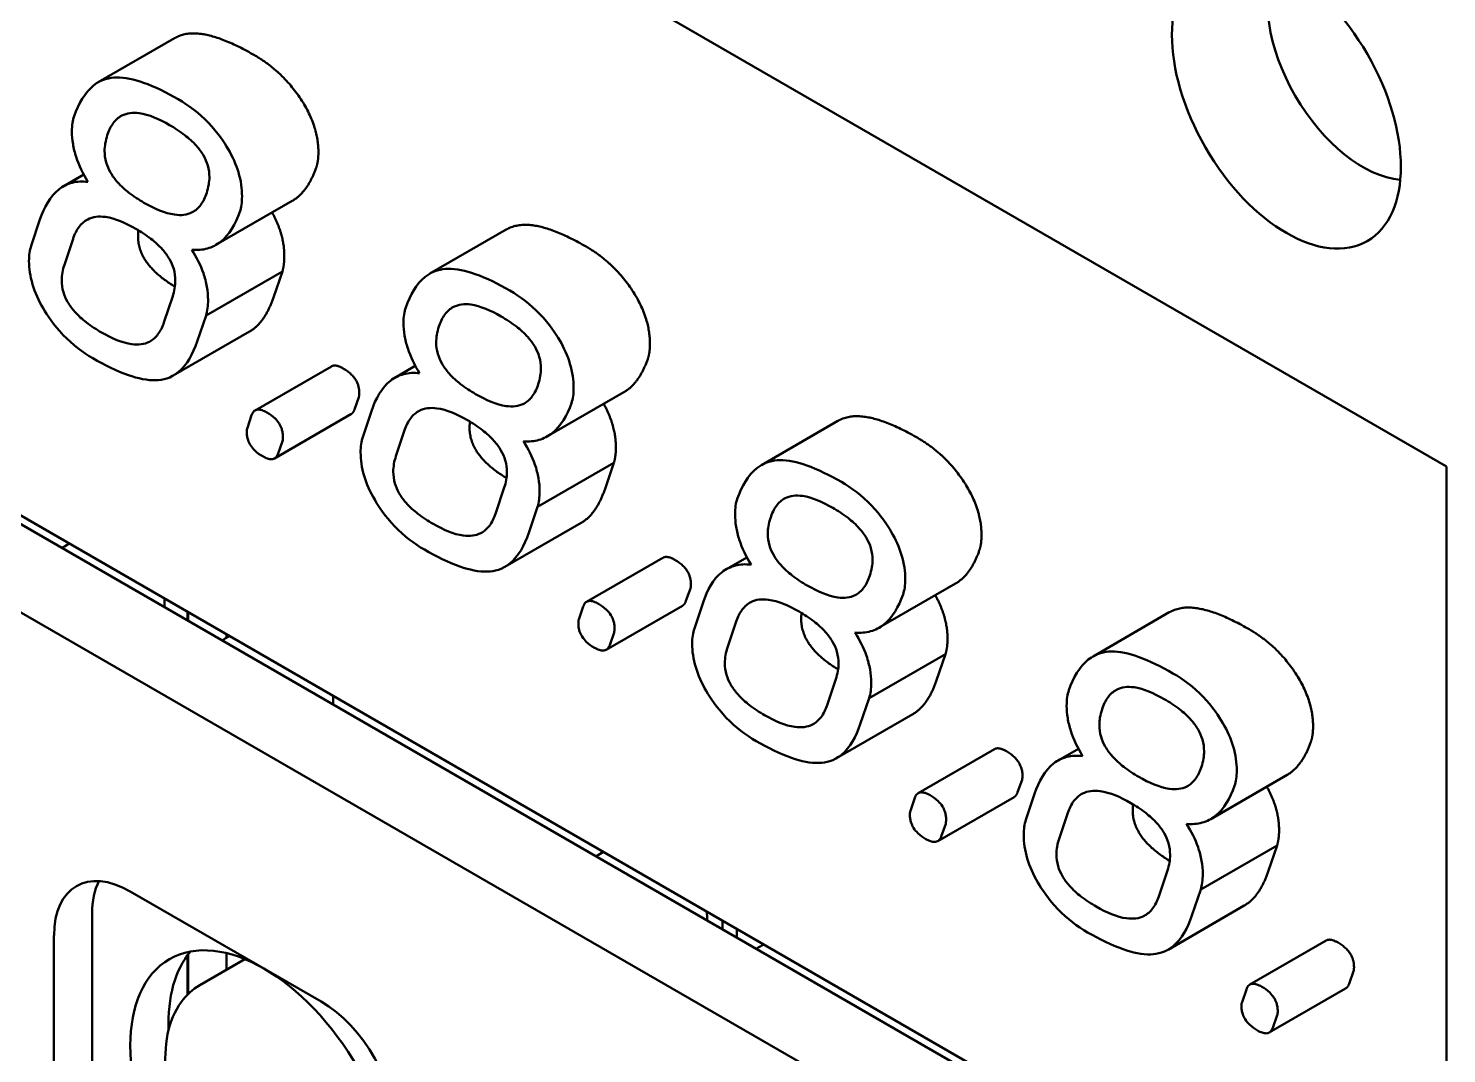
# Model space of a CAD drawing. Header units: millimetres. Extents: x 2121 to 4904, y 892 to 1933.
# Drawn here: x 3028.86 to 3047.63, y 1676.5 to 1690.07 of the extents above; entities that cross this region are included whole.
import ezdxf

# ---------------------------------------------------------------- set-up
doc = ezdxf.new("R2010")
doc.units = ezdxf.units.MM
doc.header["$LTSCALE"] = 1.8
doc.layers.add('외형선(ISO)', color=7, linetype='Continuous', lineweight=50)

msp = doc.modelspace()

# ---------------------------------------------------------------- linework, layer by layer
at = {"layer": '외형선(ISO)'}
for p, q in [((3022.377, 1698.854), (3047.631, 1684.274)), ((3030.793, 1689.944), (3029.782, 1689.361)), ((3029.59, 1688.139), (3029.319, 1687.982)), ((3032.35, 1687.79), (3031.34, 1687.207)), ((3029.01, 1687.542), (3028.895, 1687.197)), ((3029.333, 1686.944), (3029.448, 1687.289)), ((3035.182, 1687.41), (3034.172, 1686.827)), ((3047.631, 1672.726), (3023.438, 1686.694)), ((3032.219, 1686.856), (3031.209, 1686.272)), ((3032.219, 1686.856), (3032.101, 1686.512)), ((3047.631, 1672.61), (3023.387, 1686.607)), ((3030.767, 1686.527), (3030.652, 1686.182)), ((3031.091, 1685.929), (3031.209, 1686.272)), ((3047.631, 1671.443), (3022.377, 1686.024)), ((3031.786, 1686.061), (3030.775, 1685.478)), ((3032.868, 1685.599), (3031.857, 1685.016)), ((3033.979, 1685.605), (3033.708, 1685.448)), ((3033.231, 1685.193), (3033.173, 1685.027)), ((3036.739, 1685.256), (3035.729, 1684.673)), ((3033.399, 1685.008), (3033.284, 1684.663)), ((3031.812, 1684.952), (3031.756, 1684.784)), ((3033.126, 1684.964), (3032.116, 1684.381)), ((3039.571, 1684.876), (3038.561, 1684.292)), ((3033.723, 1684.41), (3033.837, 1684.755)), ((3032.162, 1684.444), (3032.221, 1684.61)), ((3036.608, 1684.321), (3035.598, 1683.738)), ((3036.608, 1684.321), (3036.49, 1683.978)), ((3047.631, 1684.274), (3047.631, 1671.443)), ((3035.156, 1683.993), (3035.041, 1683.648)), ((3035.48, 1683.395), (3035.598, 1683.738)), ((3036.175, 1683.527), (3035.165, 1682.944)), ((3029.399, 1683.252), (3029.333, 1683.214)), ((3037.257, 1683.065), (3036.247, 1682.482)), ((3038.368, 1683.07), (3038.097, 1682.914)), ((3037.621, 1682.659), (3037.562, 1682.493)), ((3041.128, 1682.722), (3040.118, 1682.139)), ((3030.66, 1682.524), (3030.66, 1682.408)), ((3036.201, 1682.418), (3036.145, 1682.249)), ((3037.516, 1682.43), (3036.505, 1681.846)), ((3037.788, 1682.474), (3037.673, 1682.129)), ((3030.964, 1682.233), (3030.964, 1682.349)), ((3030.974, 1682.344), (3030.974, 1682.227)), ((3038.112, 1681.876), (3038.227, 1682.221)), ((3043.96, 1682.342), (3042.95, 1681.758)), ((3031.521, 1682.028), (3031.454, 1681.989)), ((3031.479, 1682.004), (3031.479, 1682.052)), ((3036.552, 1681.909), (3036.611, 1682.076)), ((3040.997, 1681.787), (3039.987, 1681.204)), ((3040.997, 1681.787), (3040.879, 1681.444)), ((3039.546, 1681.459), (3039.431, 1681.114)), ((3039.869, 1680.861), (3039.987, 1681.204)), ((3040.564, 1680.993), (3039.554, 1680.41)), ((3041.646, 1680.531), (3040.636, 1679.948)), ((3042.758, 1680.536), (3042.487, 1680.38)), ((3042.01, 1680.125), (3041.951, 1679.959)), ((3045.518, 1680.188), (3044.508, 1679.605)), ((3042.177, 1679.94), (3042.062, 1679.595)), ((3040.591, 1679.884), (3040.535, 1679.715)), ((3041.905, 1679.895), (3040.895, 1679.312)), ((3042.501, 1679.341), (3042.616, 1679.686)), ((3040.941, 1679.375), (3041, 1679.542)), ((3045.386, 1679.253), (3044.376, 1678.67)), ((3045.386, 1679.253), (3045.269, 1678.91)), ((3036.47, 1679.17), (3036.404, 1679.132)), ((3043.935, 1678.925), (3043.82, 1678.58)), ((3030.206, 1678.646), (3032.731, 1677.188)), ((3044.259, 1678.327), (3044.376, 1678.67)), ((3044.953, 1678.459), (3043.943, 1677.875)), ((3029.701, 1678.354), (3029.701, 1675.438)), ((3038.045, 1678.261), (3038.045, 1678.144)), ((3029.196, 1675.147), (3029.196, 1678.063)), ((3038.237, 1678.034), (3038.237, 1678.15)), ((3038.592, 1677.945), (3038.525, 1677.907)), ((3046.035, 1677.997), (3045.025, 1677.414)), ((3030.964, 1677.279), (3030.964, 1677.802)), ((3030.974, 1677.815), (3030.974, 1677.289)), ((3031.724, 1677.749), (3031.125, 1677.404)), ((3031.479, 1677.608), (3031.479, 1677.829)), ((3046.399, 1677.591), (3046.34, 1677.424)), ((3044.98, 1677.349), (3044.924, 1677.181)), ((3046.294, 1677.361), (3045.284, 1676.778)), ((3045.33, 1676.841), (3045.389, 1677.008))]:
    msp.add_line(p, q, dxfattribs=at)
for centre, major_axis in [((3045.51, 1689.115), (-1.071, 1.856)), ((3031.974, 1675.584), (-1.25, 2.165))]:
    msp.add_ellipse(centre, major_axis=major_axis, ratio=0.57735, dxfattribs=at)
for centre, major_axis, start_param, end_param in [((3046.52, 1689.698), (0.893, -1.547), 3.522224, 5.902554), ((3032.287, 1681.48), (0.429, -0.742), 0.768731, 0.935966), ((3030.206, 1677.48), (-0.714, 1.237), 5.497787, 7.068583), ((3030.711, 1677.771), (-0.714, 1.237), 0.361367, 0.785398), ((3037.237, 1678.623), (0.429, -0.742), 0.768731, 0.935966), ((3032.479, 1675.876), (-1.25, 2.165), 0.203431, 0.827598), ((3032.731, 1676.022), (-0.714, 1.237), 3.926991, 5.497787)]:
    msp.add_ellipse(centre, major_axis=major_axis, ratio=0.57735, start_param=start_param, end_param=end_param, dxfattribs=at)
for points, degree, knots in [([(3030.793, 1689.944), (3030.866, 1689.987), (3031.271, 1690.054), (3031.851, 1689.719)], 2, [0.733564, 0.733564, 0.733564, 1, 2, 2, 2]), ([(3030.841, 1689.136), (3030.688, 1689.224), (3030.531, 1689.303), (3030.257, 1689.399), (3030.134, 1689.427), (3029.937, 1689.423), (3029.827, 1689.404), (3029.603, 1689.224), (3029.521, 1689.077), (3029.463, 1688.912)], 3, [-0.2492526, -0.2492526, -0.2492526, -0.2492526, -0.1695753, -0.1695753, -0.1037794, -0.1037794, -0.0540017, -0.0540017, 0, 0, 0, 0]), ([(3031.685, 1687.85), (3031.685, 1687.95), (3031.671, 1688.057), (3031.606, 1688.274), (3031.56, 1688.376), (3031.45, 1688.564), (3031.366, 1688.692), (3031.113, 1688.956), (3030.977, 1689.058), (3030.841, 1689.136)], 3, [-0.1759804, -0.1759804, -0.1759804, -0.1759804, -0.1269658, -0.1269658, -0.0809876, -0.0809876, -0.0404742, -0.0404742, 0, 0, 0, 0]), ([(3029.902, 1688.659), (3029.921, 1688.72), (3029.947, 1688.775), (3030.012, 1688.863), (3030.05, 1688.897), (3030.161, 1688.954), (3030.239, 1688.963), (3030.452, 1688.934), (3030.591, 1688.873), (3030.726, 1688.795)], 3, [-0.1051104, -0.1051104, -0.1051104, -0.1051104, -0.0856042, -0.0856042, -0.0673949, -0.0673949, -0.040092, -0.040092, 0, 0, 0, 0]), ([(3029.463, 1688.912), (3029.453, 1688.885), (3029.445, 1688.854), (3029.436, 1688.786), (3029.433, 1688.747), (3029.433, 1688.708)], 3, [-0.01923036, -0.01923036, -0.01923036, -0.01923036, -0.01013747, -0.01013747, 0, 0, 0, 0]), ([(3030.726, 1688.795), (3030.792, 1688.756), (3030.862, 1688.711), (3030.98, 1688.62), (3031.034, 1688.572), (3031.116, 1688.48), (3031.148, 1688.437), (3031.199, 1688.348), (3031.218, 1688.305), (3031.247, 1688.206), (3031.253, 1688.155), (3031.253, 1688.106)], 3, [-0.06957685, -0.06957685, -0.06957685, -0.06957685, -0.04972908, -0.04972908, -0.03398166, -0.03398166, -0.02271437, -0.02271437, -0.01241075, -0.01241075, 0, 0, 0, 0]), ([(3029.433, 1688.708), (3029.433, 1688.655), (3029.438, 1688.6), (3029.457, 1688.487), (3029.47, 1688.431), (3029.526, 1688.259), (3029.58, 1688.148), (3029.645, 1688.042)], 3, [-0.05306697, -0.05306697, -0.05306697, -0.05306697, -0.03943906, -0.03943906, -0.02626191, -0.02626191, 0, 0, 0, 0]), ([(3029.866, 1688.451), (3029.866, 1688.486), (3029.87, 1688.52), (3029.881, 1688.588), (3029.891, 1688.625), (3029.902, 1688.659)], 3, [-0.01971232, -0.01971232, -0.01971232, -0.01971232, -0.0107891, -0.0107891, 0, 0, 0, 0]), ([(3030.387, 1687.766), (3030.322, 1687.804), (3030.253, 1687.848), (3030.137, 1687.938), (3030.085, 1687.985), (3030.003, 1688.077), (3029.972, 1688.119), (3029.92, 1688.208), (3029.901, 1688.252), (3029.872, 1688.351), (3029.866, 1688.403), (3029.866, 1688.451)], 3, [-0.06908407, -0.06908407, -0.06908407, -0.06908407, -0.0495896, -0.0495896, -0.03407812, -0.03407812, -0.02283564, -0.02283564, -0.01249575, -0.01249575, 0, 0, 0, 0]), ([(3029.645, 1688.042), (3029.571, 1688.05), (3029.502, 1688.047), (3029.372, 1688.014), (3029.313, 1687.984), (3029.145, 1687.852), (3029.065, 1687.707), (3029.01, 1687.542)], 3, [-0.100957, -0.100957, -0.100957, -0.100957, -0.0772493, -0.0772493, -0.0533747, -0.0533747, 0, 0, 0, 0]), ([(3031.253, 1688.106), (3031.253, 1688.072), (3031.249, 1688.038), (3031.238, 1687.969), (3031.228, 1687.933), (3031.217, 1687.899)], 3, [-0.01971232, -0.01971232, -0.01971232, -0.01971232, -0.0107891, -0.0107891, 0, 0, 0, 0]), ([(3031.217, 1687.899), (3031.198, 1687.838), (3031.172, 1687.783), (3031.107, 1687.695), (3031.069, 1687.662), (3030.957, 1687.604), (3030.879, 1687.596), (3030.665, 1687.626), (3030.524, 1687.688), (3030.387, 1687.766)], 3, [-0.105604, -0.105604, -0.105604, -0.105604, -0.0861489, -0.0861489, -0.0679576, -0.0679576, -0.0405215, -0.0405215, 0, 0, 0, 0]), ([(3031.656, 1687.646), (3031.666, 1687.674), (3031.673, 1687.705), (3031.683, 1687.773), (3031.685, 1687.811), (3031.685, 1687.85)], 3, [-0.01925722, -0.01925722, -0.01925722, -0.01925722, -0.01001082, -0.01001082, 0, 0, 0, 0]), ([(3031.02, 1687.143), (3031.094, 1687.136), (3031.163, 1687.142), (3031.291, 1687.177), (3031.349, 1687.208), (3031.517, 1687.34), (3031.598, 1687.483), (3031.656, 1687.646)], 3, [-0.1009025, -0.1009025, -0.1009025, -0.1009025, -0.0772262, -0.0772262, -0.0533057, -0.0533057, 0, 0, 0, 0]), ([(3029.448, 1687.289), (3029.468, 1687.348), (3029.495, 1687.402), (3029.56, 1687.489), (3029.598, 1687.522), (3029.71, 1687.58), (3029.789, 1687.589), (3030.004, 1687.56), (3030.145, 1687.498), (3030.281, 1687.42)], 3, [-0.1057103, -0.1057103, -0.1057103, -0.1057103, -0.0864105, -0.0864105, -0.0683639, -0.0683639, -0.0405221, -0.0405221, 0, 0, 0, 0]), ([(3035.182, 1687.41), (3035.256, 1687.452), (3035.66, 1687.52), (3036.24, 1687.185)], 2, [0.733564, 0.733564, 0.733564, 1, 2, 2, 2]), ([(3030.281, 1687.42), (3030.347, 1687.382), (3030.415, 1687.338), (3030.531, 1687.248), (3030.584, 1687.201), (3030.665, 1687.109), (3030.697, 1687.067), (3030.748, 1686.978), (3030.767, 1686.934), (3030.796, 1686.835), (3030.802, 1686.783), (3030.802, 1686.735)], 3, [-0.06908407, -0.06908407, -0.06908407, -0.06908407, -0.0495896, -0.0495896, -0.03407812, -0.03407812, -0.02283564, -0.02283564, -0.01249575, -0.01249575, 0, 0, 0, 0]), ([(3028.895, 1687.197), (3028.885, 1687.168), (3028.877, 1687.137), (3028.868, 1687.068), (3028.865, 1687.031), (3028.865, 1686.993)], 3, [-0.01927353, -0.01927353, -0.01927353, -0.01927353, -0.00987909, -0.00987909, 0, 0, 0, 0]), ([(3031.235, 1686.478), (3031.235, 1686.534), (3031.23, 1686.593), (3031.209, 1686.713), (3031.194, 1686.772), (3031.136, 1686.94), (3031.083, 1687.043), (3031.02, 1687.143)], 3, [-0.05306065, -0.05306065, -0.05306065, -0.05306065, -0.03856375, -0.03856375, -0.02470731, -0.02470731, 0, 0, 0, 0]), ([(3028.865, 1686.993), (3028.865, 1686.896), (3028.88, 1686.793), (3028.944, 1686.577), (3028.992, 1686.471), (3029.106, 1686.276), (3029.19, 1686.147), (3029.442, 1685.884), (3029.576, 1685.784), (3029.71, 1685.706)], 3, [-0.1709096, -0.1709096, -0.1709096, -0.1709096, -0.125717, -0.125717, -0.0805637, -0.0805637, -0.0399393, -0.0399393, 0, 0, 0, 0]), ([(3029.298, 1686.736), (3029.298, 1686.773), (3029.301, 1686.808), (3029.313, 1686.877), (3029.322, 1686.912), (3029.333, 1686.944)], 3, [-0.01989755, -0.01989755, -0.01989755, -0.01989755, -0.01044879, -0.01044879, 0, 0, 0, 0]), ([(3035.23, 1686.602), (3035.077, 1686.69), (3034.92, 1686.769), (3034.647, 1686.865), (3034.523, 1686.893), (3034.327, 1686.889), (3034.217, 1686.87), (3033.992, 1686.69), (3033.91, 1686.543), (3033.852, 1686.378)], 3, [-0.2492526, -0.2492526, -0.2492526, -0.2492526, -0.1695753, -0.1695753, -0.1037794, -0.1037794, -0.0540017, -0.0540017, 0, 0, 0, 0]), ([(3029.825, 1686.048), (3029.758, 1686.087), (3029.689, 1686.131), (3029.571, 1686.223), (3029.517, 1686.27), (3029.435, 1686.363), (3029.403, 1686.406), (3029.352, 1686.495), (3029.333, 1686.538), (3029.304, 1686.637), (3029.298, 1686.688), (3029.298, 1686.736)], 3, [-0.06957685, -0.06957685, -0.06957685, -0.06957685, -0.04972908, -0.04972908, -0.03398166, -0.03398166, -0.02271437, -0.02271437, -0.01241075, -0.01241075, 0, 0, 0, 0]), ([(3030.802, 1686.735), (3030.802, 1686.698), (3030.799, 1686.663), (3030.787, 1686.594), (3030.778, 1686.559), (3030.767, 1686.527)], 3, [-0.01989755, -0.01989755, -0.01989755, -0.01989755, -0.01044879, -0.01044879, 0, 0, 0, 0]), ([(3036.075, 1685.316), (3036.075, 1685.416), (3036.06, 1685.522), (3035.995, 1685.74), (3035.949, 1685.842), (3035.839, 1686.03), (3035.755, 1686.158), (3035.502, 1686.422), (3035.366, 1686.523), (3035.23, 1686.602)], 3, [-0.1759804, -0.1759804, -0.1759804, -0.1759804, -0.1269658, -0.1269658, -0.0809876, -0.0809876, -0.0404742, -0.0404742, 0, 0, 0, 0]), ([(3031.209, 1686.272), (3031.218, 1686.302), (3031.224, 1686.334), (3031.233, 1686.403), (3031.235, 1686.44), (3031.235, 1686.478)], 3, [-0.01920575, -0.01920575, -0.01920575, -0.01920575, -0.00986769, -0.00986769, 0, 0, 0, 0]), ([(3033.852, 1686.378), (3033.842, 1686.35), (3033.835, 1686.32), (3033.825, 1686.252), (3033.823, 1686.213), (3033.823, 1686.174)], 3, [-0.01923036, -0.01923036, -0.01923036, -0.01923036, -0.01013747, -0.01013747, 0, 0, 0, 0]), ([(3034.291, 1686.125), (3034.31, 1686.186), (3034.336, 1686.241), (3034.401, 1686.329), (3034.439, 1686.363), (3034.551, 1686.42), (3034.628, 1686.429), (3034.841, 1686.4), (3034.98, 1686.338), (3035.115, 1686.261)], 3, [-0.1051104, -0.1051104, -0.1051104, -0.1051104, -0.0856042, -0.0856042, -0.0673949, -0.0673949, -0.040092, -0.040092, 0, 0, 0, 0]), ([(3030.652, 1686.182), (3030.632, 1686.122), (3030.606, 1686.069), (3030.54, 1685.982), (3030.503, 1685.949), (3030.391, 1685.89), (3030.312, 1685.881), (3030.099, 1685.91), (3029.96, 1685.97), (3029.825, 1686.048)], 3, [-0.1052151, -0.1052151, -0.1052151, -0.1052151, -0.0858617, -0.0858617, -0.0677944, -0.0677944, -0.0400855, -0.0400855, 0, 0, 0, 0]), ([(3033.823, 1686.174), (3033.823, 1686.121), (3033.827, 1686.066), (3033.846, 1685.953), (3033.86, 1685.897), (3033.916, 1685.725), (3033.969, 1685.614), (3034.035, 1685.508)], 3, [-0.05306697, -0.05306697, -0.05306697, -0.05306697, -0.03943906, -0.03943906, -0.02626191, -0.02626191, 0, 0, 0, 0]), ([(3035.115, 1686.261), (3035.182, 1686.222), (3035.251, 1686.177), (3035.369, 1686.086), (3035.423, 1686.038), (3035.505, 1685.946), (3035.537, 1685.903), (3035.588, 1685.814), (3035.607, 1685.77), (3035.636, 1685.672), (3035.642, 1685.62), (3035.642, 1685.572)], 3, [-0.06957685, -0.06957685, -0.06957685, -0.06957685, -0.04972908, -0.04972908, -0.03398166, -0.03398166, -0.02271437, -0.02271437, -0.01241075, -0.01241075, 0, 0, 0, 0]), ([(3034.255, 1685.917), (3034.255, 1685.952), (3034.259, 1685.986), (3034.271, 1686.054), (3034.28, 1686.091), (3034.291, 1686.125)], 3, [-0.01971232, -0.01971232, -0.01971232, -0.01971232, -0.0107891, -0.0107891, 0, 0, 0, 0]), ([(3029.71, 1685.706), (3029.866, 1685.616), (3030.027, 1685.536), (3030.307, 1685.439), (3030.433, 1685.412), (3030.635, 1685.418), (3030.741, 1685.44), (3030.957, 1685.619), (3031.035, 1685.765), (3031.091, 1685.929)], 3, [-0.2396282, -0.2396282, -0.2396282, -0.2396282, -0.1637242, -0.1637242, -0.1009864, -0.1009864, -0.0530192, -0.0530192, 0, 0, 0, 0]), ([(3034.777, 1685.232), (3034.711, 1685.27), (3034.643, 1685.314), (3034.527, 1685.404), (3034.474, 1685.451), (3034.393, 1685.542), (3034.361, 1685.585), (3034.31, 1685.674), (3034.291, 1685.718), (3034.262, 1685.817), (3034.255, 1685.869), (3034.255, 1685.917)], 3, [-0.06908407, -0.06908407, -0.06908407, -0.06908407, -0.0495896, -0.0495896, -0.03407812, -0.03407812, -0.02283564, -0.02283564, -0.01249575, -0.01249575, 0, 0, 0, 0]), ([(3035.642, 1685.572), (3035.642, 1685.537), (3035.638, 1685.504), (3035.627, 1685.435), (3035.617, 1685.399), (3035.607, 1685.365)], 3, [-0.01971232, -0.01971232, -0.01971232, -0.01971232, -0.0107891, -0.0107891, 0, 0, 0, 0]), ([(3034.035, 1685.508), (3033.96, 1685.516), (3033.891, 1685.513), (3033.761, 1685.479), (3033.702, 1685.45), (3033.534, 1685.318), (3033.454, 1685.173), (3033.399, 1685.008)], 3, [-0.100957, -0.100957, -0.100957, -0.100957, -0.0772493, -0.0772493, -0.0533747, -0.0533747, 0, 0, 0, 0]), ([(3035.607, 1685.365), (3035.587, 1685.304), (3035.561, 1685.249), (3035.496, 1685.161), (3035.458, 1685.127), (3035.347, 1685.07), (3035.268, 1685.062), (3035.054, 1685.091), (3034.913, 1685.153), (3034.777, 1685.232)], 3, [-0.105604, -0.105604, -0.105604, -0.105604, -0.0861489, -0.0861489, -0.0679576, -0.0679576, -0.0405215, -0.0405215, 0, 0, 0, 0]), ([(3036.045, 1685.112), (3036.055, 1685.14), (3036.063, 1685.171), (3036.073, 1685.239), (3036.075, 1685.277), (3036.075, 1685.316)], 3, [-0.01925722, -0.01925722, -0.01925722, -0.01925722, -0.01001082, -0.01001082, 0, 0, 0, 0]), ([(3032.015, 1684.988), (3031.993, 1685), (3031.971, 1685.011), (3031.931, 1685.024), (3031.913, 1685.027), (3031.877, 1685.026), (3031.861, 1685.02), (3031.831, 1684.995), (3031.82, 1684.976), (3031.812, 1684.952)], 3, [-0.02611737, -0.02611737, -0.02611737, -0.02611737, -0.01964564, -0.01964564, -0.01398276, -0.01398276, -0.0075646, -0.0075646, 0, 0, 0, 0]), ([(3033.837, 1684.755), (3033.858, 1684.814), (3033.884, 1684.868), (3033.949, 1684.954), (3033.987, 1684.987), (3034.099, 1685.046), (3034.178, 1685.055), (3034.394, 1685.026), (3034.534, 1684.964), (3034.671, 1684.886)], 3, [-0.1057103, -0.1057103, -0.1057103, -0.1057103, -0.0864105, -0.0864105, -0.0683639, -0.0683639, -0.0405221, -0.0405221, 0, 0, 0, 0]), ([(3035.409, 1684.608), (3035.483, 1684.602), (3035.552, 1684.607), (3035.681, 1684.643), (3035.739, 1684.674), (3035.906, 1684.806), (3035.988, 1684.948), (3036.045, 1685.112)], 3, [-0.1009025, -0.1009025, -0.1009025, -0.1009025, -0.0772262, -0.0772262, -0.0533057, -0.0533057, 0, 0, 0, 0]), ([(3032.227, 1684.665), (3032.227, 1684.683), (3032.226, 1684.701), (3032.22, 1684.738), (3032.216, 1684.756), (3032.202, 1684.797), (3032.191, 1684.819), (3032.161, 1684.866), (3032.142, 1684.889), (3032.088, 1684.941), (3032.051, 1684.967), (3032.015, 1684.988)], 3, [-0.03089014, -0.03089014, -0.03089014, -0.03089014, -0.0262839, -0.0262839, -0.02217317, -0.02217317, -0.01685765, -0.01685765, -0.01049185, -0.01049185, 0, 0, 0, 0]), ([(3034.671, 1684.886), (3034.736, 1684.848), (3034.804, 1684.804), (3034.92, 1684.713), (3034.973, 1684.667), (3035.054, 1684.575), (3035.086, 1684.533), (3035.138, 1684.444), (3035.156, 1684.4), (3035.185, 1684.301), (3035.192, 1684.249), (3035.192, 1684.201)], 3, [-0.06908407, -0.06908407, -0.06908407, -0.06908407, -0.0495896, -0.0495896, -0.03407812, -0.03407812, -0.02283564, -0.02283564, -0.01249575, -0.01249575, 0, 0, 0, 0]), ([(3039.571, 1684.876), (3039.645, 1684.918), (3040.049, 1684.986), (3040.629, 1684.651)], 2, [0.733564, 0.733564, 0.733564, 1, 2, 2, 2]), ([(3031.756, 1684.784), (3031.753, 1684.778), (3031.751, 1684.77), (3031.748, 1684.753), (3031.747, 1684.742), (3031.747, 1684.731)], 3, [-0.004992203, -0.004992203, -0.004992203, -0.004992203, -0.002805938, -0.002805938, 0, 0, 0, 0]), ([(3031.747, 1684.731), (3031.747, 1684.713), (3031.749, 1684.694), (3031.755, 1684.657), (3031.759, 1684.64), (3031.773, 1684.599), (3031.784, 1684.576), (3031.813, 1684.529), (3031.832, 1684.507), (3031.886, 1684.454), (3031.924, 1684.428), (3031.959, 1684.408)], 3, [-0.03089014, -0.03089014, -0.03089014, -0.03089014, -0.0262839, -0.0262839, -0.02217317, -0.02217317, -0.01685765, -0.01685765, -0.01049185, -0.01049185, 0, 0, 0, 0]), ([(3032.221, 1684.61), (3032.224, 1684.617), (3032.225, 1684.625), (3032.227, 1684.642), (3032.227, 1684.654), (3032.227, 1684.665)], 3, [-0.004892519, -0.004892519, -0.004892519, -0.004892519, -0.002791626, -0.002791626, 0, 0, 0, 0]), ([(3033.284, 1684.663), (3033.274, 1684.634), (3033.267, 1684.603), (3033.257, 1684.534), (3033.255, 1684.497), (3033.255, 1684.459)], 3, [-0.01927353, -0.01927353, -0.01927353, -0.01927353, -0.00987909, -0.00987909, 0, 0, 0, 0]), ([(3031.959, 1684.408), (3031.98, 1684.396), (3032.001, 1684.386), (3032.039, 1684.373), (3032.057, 1684.369), (3032.093, 1684.37), (3032.11, 1684.375), (3032.142, 1684.399), (3032.154, 1684.42), (3032.162, 1684.444)], 3, [-0.02605506, -0.02605506, -0.02605506, -0.02605506, -0.01989248, -0.01989248, -0.01444439, -0.01444439, -0.0078256, -0.0078256, 0, 0, 0, 0]), ([(3033.255, 1684.459), (3033.255, 1684.362), (3033.269, 1684.259), (3033.333, 1684.043), (3033.381, 1683.937), (3033.495, 1683.742), (3033.579, 1683.613), (3033.831, 1683.35), (3033.965, 1683.25), (3034.099, 1683.172)], 3, [-0.1709096, -0.1709096, -0.1709096, -0.1709096, -0.125717, -0.125717, -0.0805637, -0.0805637, -0.0399393, -0.0399393, 0, 0, 0, 0]), ([(3035.624, 1683.944), (3035.624, 1684), (3035.62, 1684.059), (3035.599, 1684.179), (3035.583, 1684.238), (3035.525, 1684.406), (3035.472, 1684.509), (3035.409, 1684.608)], 3, [-0.05306065, -0.05306065, -0.05306065, -0.05306065, -0.03856375, -0.03856375, -0.02470731, -0.02470731, 0, 0, 0, 0]), ([(3033.687, 1684.202), (3033.687, 1684.239), (3033.691, 1684.274), (3033.702, 1684.343), (3033.711, 1684.378), (3033.723, 1684.41)], 3, [-0.01989755, -0.01989755, -0.01989755, -0.01989755, -0.01044879, -0.01044879, 0, 0, 0, 0]), ([(3039.619, 1684.068), (3039.467, 1684.156), (3039.309, 1684.235), (3039.036, 1684.331), (3038.913, 1684.359), (3038.716, 1684.355), (3038.606, 1684.336), (3038.381, 1684.156), (3038.3, 1684.009), (3038.241, 1683.844)], 3, [-0.2492526, -0.2492526, -0.2492526, -0.2492526, -0.1695753, -0.1695753, -0.1037794, -0.1037794, -0.0540017, -0.0540017, 0, 0, 0, 0]), ([(3034.214, 1683.514), (3034.148, 1683.552), (3034.078, 1683.597), (3033.96, 1683.689), (3033.906, 1683.736), (3033.824, 1683.829), (3033.792, 1683.871), (3033.741, 1683.96), (3033.722, 1684.004), (3033.694, 1684.103), (3033.687, 1684.154), (3033.687, 1684.202)], 3, [-0.06957685, -0.06957685, -0.06957685, -0.06957685, -0.04972908, -0.04972908, -0.03398166, -0.03398166, -0.02271437, -0.02271437, -0.01241075, -0.01241075, 0, 0, 0, 0]), ([(3035.192, 1684.201), (3035.192, 1684.164), (3035.188, 1684.129), (3035.177, 1684.06), (3035.167, 1684.025), (3035.156, 1683.993)], 3, [-0.01989755, -0.01989755, -0.01989755, -0.01989755, -0.01044879, -0.01044879, 0, 0, 0, 0]), ([(3040.464, 1682.781), (3040.464, 1682.882), (3040.45, 1682.988), (3040.384, 1683.206), (3040.338, 1683.308), (3040.229, 1683.496), (3040.144, 1683.624), (3039.891, 1683.888), (3039.755, 1683.989), (3039.619, 1684.068)], 3, [-0.1759804, -0.1759804, -0.1759804, -0.1759804, -0.1269658, -0.1269658, -0.0809876, -0.0809876, -0.0404742, -0.0404742, 0, 0, 0, 0]), ([(3035.598, 1683.738), (3035.607, 1683.768), (3035.613, 1683.8), (3035.622, 1683.868), (3035.624, 1683.906), (3035.624, 1683.944)], 3, [-0.01920575, -0.01920575, -0.01920575, -0.01920575, -0.00986769, -0.00986769, 0, 0, 0, 0]), ([(3038.68, 1683.59), (3038.7, 1683.652), (3038.725, 1683.707), (3038.791, 1683.795), (3038.828, 1683.829), (3038.94, 1683.886), (3039.018, 1683.895), (3039.23, 1683.865), (3039.369, 1683.804), (3039.504, 1683.726)], 3, [-0.1051104, -0.1051104, -0.1051104, -0.1051104, -0.0856042, -0.0856042, -0.0673949, -0.0673949, -0.040092, -0.040092, 0, 0, 0, 0]), ([(3038.241, 1683.844), (3038.231, 1683.816), (3038.224, 1683.786), (3038.214, 1683.718), (3038.212, 1683.679), (3038.212, 1683.64)], 3, [-0.01923036, -0.01923036, -0.01923036, -0.01923036, -0.01013747, -0.01013747, 0, 0, 0, 0]), ([(3039.504, 1683.726), (3039.571, 1683.688), (3039.641, 1683.643), (3039.759, 1683.551), (3039.812, 1683.504), (3039.894, 1683.411), (3039.926, 1683.369), (3039.977, 1683.28), (3039.996, 1683.236), (3040.025, 1683.138), (3040.031, 1683.086), (3040.031, 1683.038)], 3, [-0.06957685, -0.06957685, -0.06957685, -0.06957685, -0.04972908, -0.04972908, -0.03398166, -0.03398166, -0.02271437, -0.02271437, -0.01241075, -0.01241075, 0, 0, 0, 0]), ([(3035.041, 1683.648), (3035.021, 1683.588), (3034.995, 1683.534), (3034.929, 1683.448), (3034.892, 1683.415), (3034.78, 1683.356), (3034.701, 1683.347), (3034.488, 1683.375), (3034.349, 1683.436), (3034.214, 1683.514)], 3, [-0.1052151, -0.1052151, -0.1052151, -0.1052151, -0.0858617, -0.0858617, -0.0677944, -0.0677944, -0.0400855, -0.0400855, 0, 0, 0, 0]), ([(3038.212, 1683.64), (3038.212, 1683.587), (3038.216, 1683.532), (3038.235, 1683.419), (3038.249, 1683.362), (3038.305, 1683.191), (3038.359, 1683.08), (3038.424, 1682.973)], 3, [-0.05306697, -0.05306697, -0.05306697, -0.05306697, -0.03943906, -0.03943906, -0.02626191, -0.02626191, 0, 0, 0, 0]), ([(3038.645, 1683.383), (3038.645, 1683.418), (3038.648, 1683.451), (3038.66, 1683.52), (3038.669, 1683.556), (3038.68, 1683.59)], 3, [-0.01971232, -0.01971232, -0.01971232, -0.01971232, -0.0107891, -0.0107891, 0, 0, 0, 0]), ([(3034.099, 1683.172), (3034.255, 1683.082), (3034.417, 1683.002), (3034.696, 1682.905), (3034.822, 1682.877), (3035.024, 1682.884), (3035.13, 1682.906), (3035.346, 1683.085), (3035.425, 1683.231), (3035.48, 1683.395)], 3, [-0.2396282, -0.2396282, -0.2396282, -0.2396282, -0.1637242, -0.1637242, -0.1009864, -0.1009864, -0.0530192, -0.0530192, 0, 0, 0, 0]), ([(3039.166, 1682.698), (3039.1, 1682.736), (3039.032, 1682.78), (3038.916, 1682.87), (3038.863, 1682.917), (3038.782, 1683.008), (3038.75, 1683.051), (3038.699, 1683.14), (3038.68, 1683.184), (3038.651, 1683.283), (3038.645, 1683.334), (3038.645, 1683.383)], 3, [-0.06908407, -0.06908407, -0.06908407, -0.06908407, -0.0495896, -0.0495896, -0.03407812, -0.03407812, -0.02283564, -0.02283564, -0.01249575, -0.01249575, 0, 0, 0, 0]), ([(3038.424, 1682.973), (3038.35, 1682.982), (3038.28, 1682.979), (3038.15, 1682.945), (3038.092, 1682.916), (3037.923, 1682.784), (3037.844, 1682.639), (3037.788, 1682.474)], 3, [-0.100957, -0.100957, -0.100957, -0.100957, -0.0772493, -0.0772493, -0.0533747, -0.0533747, 0, 0, 0, 0]), ([(3040.031, 1683.038), (3040.031, 1683.003), (3040.028, 1682.97), (3040.016, 1682.901), (3040.007, 1682.865), (3039.996, 1682.831)], 3, [-0.01971232, -0.01971232, -0.01971232, -0.01971232, -0.0107891, -0.0107891, 0, 0, 0, 0]), ([(3039.996, 1682.831), (3039.976, 1682.77), (3039.951, 1682.715), (3039.885, 1682.627), (3039.848, 1682.593), (3039.736, 1682.536), (3039.657, 1682.527), (3039.443, 1682.557), (3039.302, 1682.619), (3039.166, 1682.698)], 3, [-0.105604, -0.105604, -0.105604, -0.105604, -0.0861489, -0.0861489, -0.0679576, -0.0679576, -0.0405215, -0.0405215, 0, 0, 0, 0]), ([(3040.435, 1682.577), (3040.445, 1682.606), (3040.452, 1682.636), (3040.462, 1682.705), (3040.464, 1682.742), (3040.464, 1682.781)], 3, [-0.01925722, -0.01925722, -0.01925722, -0.01925722, -0.01001082, -0.01001082, 0, 0, 0, 0]), ([(3039.799, 1682.074), (3039.872, 1682.068), (3039.941, 1682.073), (3040.07, 1682.109), (3040.128, 1682.139), (3040.296, 1682.272), (3040.377, 1682.414), (3040.435, 1682.577)], 3, [-0.1009025, -0.1009025, -0.1009025, -0.1009025, -0.0772262, -0.0772262, -0.0533057, -0.0533057, 0, 0, 0, 0]), ([(3036.404, 1682.453), (3036.383, 1682.466), (3036.361, 1682.477), (3036.321, 1682.49), (3036.302, 1682.493), (3036.267, 1682.492), (3036.25, 1682.486), (3036.22, 1682.461), (3036.209, 1682.441), (3036.201, 1682.418)], 3, [-0.02611737, -0.02611737, -0.02611737, -0.02611737, -0.01964564, -0.01964564, -0.01398276, -0.01398276, -0.0075646, -0.0075646, 0, 0, 0, 0]), ([(3036.616, 1682.13), (3036.616, 1682.148), (3036.615, 1682.167), (3036.609, 1682.204), (3036.605, 1682.222), (3036.591, 1682.263), (3036.58, 1682.285), (3036.55, 1682.332), (3036.531, 1682.355), (3036.477, 1682.407), (3036.44, 1682.433), (3036.404, 1682.453)], 3, [-0.03089014, -0.03089014, -0.03089014, -0.03089014, -0.0262839, -0.0262839, -0.02217317, -0.02217317, -0.01685765, -0.01685765, -0.01049185, -0.01049185, 0, 0, 0, 0]), ([(3038.227, 1682.221), (3038.247, 1682.28), (3038.273, 1682.334), (3038.339, 1682.42), (3038.376, 1682.453), (3038.488, 1682.512), (3038.568, 1682.521), (3038.783, 1682.492), (3038.923, 1682.43), (3039.06, 1682.351)], 3, [-0.1057103, -0.1057103, -0.1057103, -0.1057103, -0.0864105, -0.0864105, -0.0683639, -0.0683639, -0.0405221, -0.0405221, 0, 0, 0, 0]), ([(3043.96, 1682.342), (3044.034, 1682.384), (3044.439, 1682.452), (3045.018, 1682.117)], 2, [0.733564, 0.733564, 0.733564, 1, 2, 2, 2]), ([(3036.145, 1682.249), (3036.142, 1682.244), (3036.14, 1682.236), (3036.137, 1682.219), (3036.137, 1682.208), (3036.137, 1682.197)], 3, [-0.004992203, -0.004992203, -0.004992203, -0.004992203, -0.002805938, -0.002805938, 0, 0, 0, 0]), ([(3036.137, 1682.197), (3036.137, 1682.179), (3036.138, 1682.16), (3036.144, 1682.123), (3036.148, 1682.106), (3036.162, 1682.064), (3036.173, 1682.042), (3036.203, 1681.995), (3036.222, 1681.973), (3036.275, 1681.92), (3036.313, 1681.894), (3036.349, 1681.874)], 3, [-0.03089014, -0.03089014, -0.03089014, -0.03089014, -0.0262839, -0.0262839, -0.02217317, -0.02217317, -0.01685765, -0.01685765, -0.01049185, -0.01049185, 0, 0, 0, 0]), ([(3039.06, 1682.351), (3039.125, 1682.314), (3039.194, 1682.27), (3039.31, 1682.179), (3039.362, 1682.133), (3039.444, 1682.041), (3039.475, 1681.999), (3039.527, 1681.91), (3039.546, 1681.866), (3039.575, 1681.767), (3039.581, 1681.715), (3039.581, 1681.666)], 3, [-0.06908407, -0.06908407, -0.06908407, -0.06908407, -0.0495896, -0.0495896, -0.03407812, -0.03407812, -0.02283564, -0.02283564, -0.01249575, -0.01249575, 0, 0, 0, 0]), ([(3036.611, 1682.076), (3036.613, 1682.083), (3036.614, 1682.091), (3036.616, 1682.108), (3036.616, 1682.12), (3036.616, 1682.13)], 3, [-0.004892519, -0.004892519, -0.004892519, -0.004892519, -0.002791626, -0.002791626, 0, 0, 0, 0]), ([(3037.673, 1682.129), (3037.663, 1682.1), (3037.656, 1682.069), (3037.646, 1682), (3037.644, 1681.963), (3037.644, 1681.925)], 3, [-0.01927353, -0.01927353, -0.01927353, -0.01927353, -0.00987909, -0.00987909, 0, 0, 0, 0]), ([(3040.014, 1681.41), (3040.014, 1681.466), (3040.009, 1681.525), (3039.988, 1681.645), (3039.972, 1681.704), (3039.914, 1681.872), (3039.862, 1681.975), (3039.799, 1682.074)], 3, [-0.05306065, -0.05306065, -0.05306065, -0.05306065, -0.03856375, -0.03856375, -0.02470731, -0.02470731, 0, 0, 0, 0]), ([(3036.349, 1681.874), (3036.369, 1681.862), (3036.39, 1681.852), (3036.429, 1681.839), (3036.446, 1681.835), (3036.482, 1681.836), (3036.5, 1681.841), (3036.531, 1681.865), (3036.543, 1681.885), (3036.552, 1681.909)], 3, [-0.02605506, -0.02605506, -0.02605506, -0.02605506, -0.01989248, -0.01989248, -0.01444439, -0.01444439, -0.0078256, -0.0078256, 0, 0, 0, 0]), ([(3037.644, 1681.925), (3037.644, 1681.828), (3037.658, 1681.725), (3037.723, 1681.509), (3037.771, 1681.403), (3037.884, 1681.208), (3037.969, 1681.079), (3038.22, 1680.816), (3038.354, 1680.716), (3038.489, 1680.638)], 3, [-0.1709096, -0.1709096, -0.1709096, -0.1709096, -0.125717, -0.125717, -0.0805637, -0.0805637, -0.0399393, -0.0399393, 0, 0, 0, 0]), ([(3038.077, 1681.668), (3038.077, 1681.705), (3038.08, 1681.74), (3038.092, 1681.809), (3038.101, 1681.843), (3038.112, 1681.876)], 3, [-0.01989755, -0.01989755, -0.01989755, -0.01989755, -0.01044879, -0.01044879, 0, 0, 0, 0]), ([(3044.008, 1681.534), (3043.856, 1681.622), (3043.699, 1681.7), (3043.425, 1681.797), (3043.302, 1681.825), (3043.105, 1681.821), (3042.995, 1681.802), (3042.771, 1681.622), (3042.689, 1681.475), (3042.631, 1681.31)], 3, [-0.2492526, -0.2492526, -0.2492526, -0.2492526, -0.1695753, -0.1695753, -0.1037794, -0.1037794, -0.0540017, -0.0540017, 0, 0, 0, 0]), ([(3038.603, 1680.98), (3038.537, 1681.018), (3038.467, 1681.063), (3038.349, 1681.155), (3038.296, 1681.202), (3038.214, 1681.295), (3038.182, 1681.337), (3038.13, 1681.426), (3038.112, 1681.47), (3038.083, 1681.568), (3038.077, 1681.62), (3038.077, 1681.668)], 3, [-0.06957685, -0.06957685, -0.06957685, -0.06957685, -0.04972908, -0.04972908, -0.03398166, -0.03398166, -0.02271437, -0.02271437, -0.01241075, -0.01241075, 0, 0, 0, 0]), ([(3039.581, 1681.666), (3039.581, 1681.63), (3039.578, 1681.595), (3039.566, 1681.526), (3039.557, 1681.491), (3039.546, 1681.459)], 3, [-0.01989755, -0.01989755, -0.01989755, -0.01989755, -0.01044879, -0.01044879, 0, 0, 0, 0]), ([(3044.853, 1680.247), (3044.853, 1680.348), (3044.839, 1680.454), (3044.774, 1680.671), (3044.727, 1680.774), (3044.618, 1680.962), (3044.534, 1681.09), (3044.281, 1681.354), (3044.145, 1681.455), (3044.008, 1681.534)], 3, [-0.1759804, -0.1759804, -0.1759804, -0.1759804, -0.1269658, -0.1269658, -0.0809876, -0.0809876, -0.0404742, -0.0404742, 0, 0, 0, 0]), ([(3039.987, 1681.204), (3039.996, 1681.234), (3040.003, 1681.265), (3040.012, 1681.334), (3040.014, 1681.371), (3040.014, 1681.41)], 3, [-0.01920575, -0.01920575, -0.01920575, -0.01920575, -0.00986769, -0.00986769, 0, 0, 0, 0]), ([(3042.631, 1681.31), (3042.62, 1681.282), (3042.613, 1681.252), (3042.603, 1681.183), (3042.601, 1681.145), (3042.601, 1681.106)], 3, [-0.01923036, -0.01923036, -0.01923036, -0.01923036, -0.01013747, -0.01013747, 0, 0, 0, 0]), ([(3043.069, 1681.056), (3043.089, 1681.118), (3043.115, 1681.173), (3043.18, 1681.261), (3043.218, 1681.294), (3043.329, 1681.352), (3043.407, 1681.361), (3043.619, 1681.331), (3043.759, 1681.27), (3043.894, 1681.192)], 3, [-0.1051104, -0.1051104, -0.1051104, -0.1051104, -0.0856042, -0.0856042, -0.0673949, -0.0673949, -0.040092, -0.040092, 0, 0, 0, 0]), ([(3039.431, 1681.114), (3039.41, 1681.054), (3039.384, 1681), (3039.319, 1680.914), (3039.281, 1680.88), (3039.169, 1680.822), (3039.091, 1680.813), (3038.877, 1680.841), (3038.738, 1680.902), (3038.603, 1680.98)], 3, [-0.1052151, -0.1052151, -0.1052151, -0.1052151, -0.0858617, -0.0858617, -0.0677944, -0.0677944, -0.0400855, -0.0400855, 0, 0, 0, 0]), ([(3042.601, 1681.106), (3042.601, 1681.053), (3042.606, 1680.997), (3042.624, 1680.885), (3042.638, 1680.828), (3042.694, 1680.657), (3042.748, 1680.546), (3042.813, 1680.439)], 3, [-0.05306697, -0.05306697, -0.05306697, -0.05306697, -0.03943906, -0.03943906, -0.02626191, -0.02626191, 0, 0, 0, 0]), ([(3043.034, 1680.849), (3043.034, 1680.884), (3043.037, 1680.917), (3043.049, 1680.986), (3043.059, 1681.022), (3043.069, 1681.056)], 3, [-0.01971232, -0.01971232, -0.01971232, -0.01971232, -0.0107891, -0.0107891, 0, 0, 0, 0]), ([(3043.894, 1681.192), (3043.96, 1681.154), (3044.03, 1681.109), (3044.148, 1681.017), (3044.201, 1680.97), (3044.283, 1680.877), (3044.315, 1680.835), (3044.367, 1680.746), (3044.385, 1680.702), (3044.414, 1680.604), (3044.42, 1680.552), (3044.42, 1680.504)], 3, [-0.06957685, -0.06957685, -0.06957685, -0.06957685, -0.04972908, -0.04972908, -0.03398166, -0.03398166, -0.02271437, -0.02271437, -0.01241075, -0.01241075, 0, 0, 0, 0]), ([(3038.489, 1680.638), (3038.645, 1680.548), (3038.806, 1680.468), (3039.086, 1680.371), (3039.212, 1680.343), (3039.413, 1680.35), (3039.519, 1680.372), (3039.735, 1680.551), (3039.814, 1680.697), (3039.869, 1680.861)], 3, [-0.2396282, -0.2396282, -0.2396282, -0.2396282, -0.1637242, -0.1637242, -0.1009864, -0.1009864, -0.0530192, -0.0530192, 0, 0, 0, 0]), ([(3043.555, 1680.164), (3043.489, 1680.202), (3043.421, 1680.246), (3043.305, 1680.336), (3043.253, 1680.383), (3043.171, 1680.474), (3043.139, 1680.517), (3043.088, 1680.606), (3043.069, 1680.649), (3043.04, 1680.748), (3043.034, 1680.8), (3043.034, 1680.849)], 3, [-0.06908407, -0.06908407, -0.06908407, -0.06908407, -0.0495896, -0.0495896, -0.03407812, -0.03407812, -0.02283564, -0.02283564, -0.01249575, -0.01249575, 0, 0, 0, 0]), ([(3044.42, 1680.504), (3044.42, 1680.469), (3044.417, 1680.436), (3044.405, 1680.367), (3044.396, 1680.33), (3044.385, 1680.297)], 3, [-0.01971232, -0.01971232, -0.01971232, -0.01971232, -0.0107891, -0.0107891, 0, 0, 0, 0]), ([(3042.813, 1680.439), (3042.739, 1680.448), (3042.669, 1680.444), (3042.539, 1680.411), (3042.481, 1680.382), (3042.313, 1680.249), (3042.233, 1680.105), (3042.177, 1679.94)], 3, [-0.100957, -0.100957, -0.100957, -0.100957, -0.0772493, -0.0772493, -0.0533747, -0.0533747, 0, 0, 0, 0]), ([(3044.385, 1680.297), (3044.366, 1680.235), (3044.34, 1680.181), (3044.275, 1680.093), (3044.237, 1680.059), (3044.125, 1680.002), (3044.047, 1679.993), (3043.832, 1680.023), (3043.691, 1680.085), (3043.555, 1680.164)], 3, [-0.105604, -0.105604, -0.105604, -0.105604, -0.0861489, -0.0861489, -0.0679576, -0.0679576, -0.0405215, -0.0405215, 0, 0, 0, 0]), ([(3044.824, 1680.043), (3044.834, 1680.071), (3044.841, 1680.102), (3044.851, 1680.171), (3044.853, 1680.208), (3044.853, 1680.247)], 3, [-0.01925722, -0.01925722, -0.01925722, -0.01925722, -0.01001082, -0.01001082, 0, 0, 0, 0]), ([(3040.794, 1679.919), (3040.772, 1679.932), (3040.75, 1679.943), (3040.71, 1679.956), (3040.692, 1679.959), (3040.656, 1679.958), (3040.639, 1679.952), (3040.609, 1679.927), (3040.598, 1679.907), (3040.591, 1679.884)], 3, [-0.02611737, -0.02611737, -0.02611737, -0.02611737, -0.01964564, -0.01964564, -0.01398276, -0.01398276, -0.0075646, -0.0075646, 0, 0, 0, 0]), ([(3042.616, 1679.686), (3042.636, 1679.746), (3042.662, 1679.8), (3042.728, 1679.886), (3042.765, 1679.919), (3042.878, 1679.977), (3042.957, 1679.987), (3043.172, 1679.957), (3043.313, 1679.896), (3043.449, 1679.817)], 3, [-0.1057103, -0.1057103, -0.1057103, -0.1057103, -0.0864105, -0.0864105, -0.0683639, -0.0683639, -0.0405221, -0.0405221, 0, 0, 0, 0]), ([(3044.188, 1679.54), (3044.261, 1679.534), (3044.33, 1679.539), (3044.459, 1679.575), (3044.517, 1679.605), (3044.685, 1679.738), (3044.766, 1679.88), (3044.824, 1680.043)], 3, [-0.1009025, -0.1009025, -0.1009025, -0.1009025, -0.0772262, -0.0772262, -0.0533057, -0.0533057, 0, 0, 0, 0]), ([(3041.006, 1679.596), (3041.006, 1679.614), (3041.004, 1679.633), (3040.998, 1679.67), (3040.994, 1679.688), (3040.98, 1679.729), (3040.969, 1679.751), (3040.94, 1679.798), (3040.921, 1679.821), (3040.867, 1679.873), (3040.829, 1679.899), (3040.794, 1679.919)], 3, [-0.03089014, -0.03089014, -0.03089014, -0.03089014, -0.0262839, -0.0262839, -0.02217317, -0.02217317, -0.01685765, -0.01685765, -0.01049185, -0.01049185, 0, 0, 0, 0]), ([(3043.449, 1679.817), (3043.515, 1679.779), (3043.583, 1679.735), (3043.699, 1679.645), (3043.751, 1679.599), (3043.833, 1679.507), (3043.865, 1679.465), (3043.916, 1679.376), (3043.935, 1679.332), (3043.964, 1679.233), (3043.97, 1679.181), (3043.97, 1679.132)], 3, [-0.06908407, -0.06908407, -0.06908407, -0.06908407, -0.0495896, -0.0495896, -0.03407812, -0.03407812, -0.02283564, -0.02283564, -0.01249575, -0.01249575, 0, 0, 0, 0]), ([(3040.535, 1679.715), (3040.531, 1679.71), (3040.529, 1679.702), (3040.526, 1679.685), (3040.526, 1679.674), (3040.526, 1679.663)], 3, [-0.004992203, -0.004992203, -0.004992203, -0.004992203, -0.002805938, -0.002805938, 0, 0, 0, 0]), ([(3040.526, 1679.663), (3040.526, 1679.645), (3040.527, 1679.626), (3040.533, 1679.589), (3040.537, 1679.571), (3040.551, 1679.53), (3040.562, 1679.508), (3040.592, 1679.461), (3040.611, 1679.438), (3040.665, 1679.386), (3040.702, 1679.36), (3040.738, 1679.34)], 3, [-0.03089014, -0.03089014, -0.03089014, -0.03089014, -0.0262839, -0.0262839, -0.02217317, -0.02217317, -0.01685765, -0.01685765, -0.01049185, -0.01049185, 0, 0, 0, 0]), ([(3041, 1679.542), (3041.002, 1679.548), (3041.003, 1679.556), (3041.005, 1679.574), (3041.006, 1679.585), (3041.006, 1679.596)], 3, [-0.004892519, -0.004892519, -0.004892519, -0.004892519, -0.002791626, -0.002791626, 0, 0, 0, 0]), ([(3042.062, 1679.595), (3042.052, 1679.566), (3042.045, 1679.534), (3042.035, 1679.466), (3042.033, 1679.429), (3042.033, 1679.391)], 3, [-0.01927353, -0.01927353, -0.01927353, -0.01927353, -0.00987909, -0.00987909, 0, 0, 0, 0]), ([(3040.738, 1679.34), (3040.759, 1679.328), (3040.779, 1679.318), (3040.818, 1679.305), (3040.835, 1679.301), (3040.871, 1679.301), (3040.889, 1679.307), (3040.92, 1679.331), (3040.933, 1679.351), (3040.941, 1679.375)], 3, [-0.02605506, -0.02605506, -0.02605506, -0.02605506, -0.01989248, -0.01989248, -0.01444439, -0.01444439, -0.0078256, -0.0078256, 0, 0, 0, 0]), ([(3042.033, 1679.391), (3042.033, 1679.294), (3042.047, 1679.191), (3042.112, 1678.974), (3042.16, 1678.869), (3042.273, 1678.674), (3042.358, 1678.545), (3042.61, 1678.282), (3042.743, 1678.182), (3042.878, 1678.104)], 3, [-0.1709096, -0.1709096, -0.1709096, -0.1709096, -0.125717, -0.125717, -0.0805637, -0.0805637, -0.0399393, -0.0399393, 0, 0, 0, 0]), ([(3044.403, 1678.876), (3044.403, 1678.932), (3044.398, 1678.991), (3044.377, 1679.111), (3044.362, 1679.17), (3044.303, 1679.338), (3044.251, 1679.441), (3044.188, 1679.54)], 3, [-0.05306065, -0.05306065, -0.05306065, -0.05306065, -0.03856375, -0.03856375, -0.02470731, -0.02470731, 0, 0, 0, 0]), ([(3042.466, 1679.134), (3042.466, 1679.171), (3042.469, 1679.206), (3042.481, 1679.275), (3042.49, 1679.309), (3042.501, 1679.341)], 3, [-0.01989755, -0.01989755, -0.01989755, -0.01989755, -0.01044879, -0.01044879, 0, 0, 0, 0]), ([(3042.993, 1678.446), (3042.926, 1678.484), (3042.856, 1678.529), (3042.738, 1678.621), (3042.685, 1678.668), (3042.603, 1678.761), (3042.571, 1678.803), (3042.52, 1678.892), (3042.501, 1678.936), (3042.472, 1679.034), (3042.466, 1679.086), (3042.466, 1679.134)], 3, [-0.06957685, -0.06957685, -0.06957685, -0.06957685, -0.04972908, -0.04972908, -0.03398166, -0.03398166, -0.02271437, -0.02271437, -0.01241075, -0.01241075, 0, 0, 0, 0]), ([(3043.97, 1679.132), (3043.97, 1679.096), (3043.967, 1679.061), (3043.955, 1678.991), (3043.946, 1678.957), (3043.935, 1678.925)], 3, [-0.01989755, -0.01989755, -0.01989755, -0.01989755, -0.01044879, -0.01044879, 0, 0, 0, 0]), ([(3044.376, 1678.67), (3044.385, 1678.7), (3044.392, 1678.731), (3044.401, 1678.8), (3044.403, 1678.837), (3044.403, 1678.876)], 3, [-0.01920575, -0.01920575, -0.01920575, -0.01920575, -0.00986769, -0.00986769, 0, 0, 0, 0]), ([(3043.82, 1678.58), (3043.8, 1678.52), (3043.773, 1678.466), (3043.708, 1678.379), (3043.67, 1678.346), (3043.559, 1678.288), (3043.48, 1678.279), (3043.266, 1678.307), (3043.128, 1678.368), (3042.993, 1678.446)], 3, [-0.1052151, -0.1052151, -0.1052151, -0.1052151, -0.0858617, -0.0858617, -0.0677944, -0.0677944, -0.0400855, -0.0400855, 0, 0, 0, 0]), ([(3042.878, 1678.104), (3043.034, 1678.014), (3043.195, 1677.934), (3043.475, 1677.836), (3043.601, 1677.809), (3043.802, 1677.816), (3043.908, 1677.838), (3044.124, 1678.017), (3044.203, 1678.163), (3044.259, 1678.327)], 3, [-0.2396282, -0.2396282, -0.2396282, -0.2396282, -0.1637242, -0.1637242, -0.1009864, -0.1009864, -0.0530192, -0.0530192, 0, 0, 0, 0]), ([(3033.125, 1673.94), (3033.018, 1673.878), (3032.896, 1673.843), (3032.631, 1673.827), (3032.487, 1673.85), (3032.187, 1673.952), (3032.029, 1674.036), (3031.723, 1674.257), (3031.575, 1674.395), (3031.302, 1674.708), (3031.177, 1674.883), (3030.965, 1675.252), (3030.876, 1675.447), (3030.743, 1675.838), (3030.699, 1676.034), (3030.661, 1676.411), (3030.667, 1676.592), (3030.733, 1676.917), (3030.793, 1677.062), (3030.947, 1677.273), (3031.03, 1677.349), (3031.125, 1677.404)], 3, [2.356194, 2.356194, 2.356194, 2.356194, 2.637619, 2.637619, 2.939347, 2.939347, 3.266873, 3.266873, 3.598983, 3.598983, 3.929174, 3.929174, 4.25844, 4.25844, 4.58865, 4.58865, 4.920765, 4.920765, 5.248016, 5.248016, 5.497787, 5.497787, 5.497787, 5.497787]), ([(3045.183, 1677.385), (3045.161, 1677.398), (3045.139, 1677.408), (3045.099, 1677.422), (3045.081, 1677.425), (3045.045, 1677.424), (3045.029, 1677.418), (3044.999, 1677.393), (3044.987, 1677.373), (3044.98, 1677.349)], 3, [-0.02611737, -0.02611737, -0.02611737, -0.02611737, -0.01964564, -0.01964564, -0.01398276, -0.01398276, -0.0075646, -0.0075646, 0, 0, 0, 0]), ([(3045.395, 1677.062), (3045.395, 1677.08), (3045.394, 1677.099), (3045.388, 1677.136), (3045.383, 1677.153), (3045.369, 1677.194), (3045.359, 1677.217), (3045.329, 1677.264), (3045.31, 1677.286), (3045.256, 1677.339), (3045.218, 1677.365), (3045.183, 1677.385)], 3, [-0.03089014, -0.03089014, -0.03089014, -0.03089014, -0.0262839, -0.0262839, -0.02217317, -0.02217317, -0.01685765, -0.01685765, -0.01049185, -0.01049185, 0, 0, 0, 0]), ([(3044.924, 1677.181), (3044.921, 1677.175), (3044.919, 1677.168), (3044.916, 1677.151), (3044.915, 1677.139), (3044.915, 1677.128)], 3, [-0.004992203, -0.004992203, -0.004992203, -0.004992203, -0.002805938, -0.002805938, 0, 0, 0, 0]), ([(3044.915, 1677.128), (3044.915, 1677.111), (3044.916, 1677.092), (3044.922, 1677.055), (3044.927, 1677.037), (3044.941, 1676.996), (3044.951, 1676.974), (3044.981, 1676.927), (3045, 1676.904), (3045.054, 1676.852), (3045.092, 1676.826), (3045.127, 1676.806)], 3, [-0.03089014, -0.03089014, -0.03089014, -0.03089014, -0.0262839, -0.0262839, -0.02217317, -0.02217317, -0.01685765, -0.01685765, -0.01049185, -0.01049185, 0, 0, 0, 0]), ([(3045.389, 1677.008), (3045.391, 1677.014), (3045.393, 1677.022), (3045.395, 1677.04), (3045.395, 1677.051), (3045.395, 1677.062)], 3, [-0.004892519, -0.004892519, -0.004892519, -0.004892519, -0.002791626, -0.002791626, 0, 0, 0, 0]), ([(3045.127, 1676.806), (3045.148, 1676.794), (3045.169, 1676.783), (3045.207, 1676.77), (3045.224, 1676.767), (3045.261, 1676.767), (3045.278, 1676.773), (3045.31, 1676.797), (3045.322, 1676.817), (3045.33, 1676.841)], 3, [-0.02605506, -0.02605506, -0.02605506, -0.02605506, -0.01989248, -0.01989248, -0.01444439, -0.01444439, -0.0078256, -0.0078256, 0, 0, 0, 0])]:
    msp.add_open_spline(points, degree=degree, knots=knots, dxfattribs=at)
for points, degree in [([(3031.851, 1689.719), (3032.219, 1689.507), (3032.696, 1688.786), (3032.696, 1688.433)], 2), ([(3032.696, 1688.433), (3032.696, 1688.31), (3032.666, 1688.229)], 2), ([(3032.666, 1688.229), (3032.553, 1687.907), (3032.35, 1687.79)], 2), ([(3032.084, 1687.636), (3032.245, 1687.344), (3032.245, 1687.061)], 2), ([(3030.313, 1687.401), (3030.308, 1687.36), (3030.308, 1687.32)], 2), ([(3030.308, 1687.32), (3030.308, 1686.95), (3030.797, 1686.654)], 2), ([(3036.24, 1687.185), (3036.608, 1686.973), (3037.085, 1686.252), (3037.085, 1685.899)], 2), ([(3032.245, 1687.061), (3032.245, 1686.942), (3032.219, 1686.856)], 2), ([(3032.101, 1686.512), (3031.988, 1686.178), (3031.786, 1686.061)], 2), ([(3037.085, 1685.899), (3037.085, 1685.776), (3037.055, 1685.695)], 2), ([(3032.868, 1685.599), (3032.922, 1685.63), (3033.025, 1685.571)], 2), ([(3033.025, 1685.571), (3033.237, 1685.448), (3033.237, 1685.248)], 2), ([(3037.055, 1685.695), (3036.942, 1685.373), (3036.739, 1685.256)], 2), ([(3033.237, 1685.248), (3033.237, 1685.21), (3033.231, 1685.193)], 2), ([(3033.173, 1685.027), (3033.157, 1684.981), (3033.126, 1684.964)], 2), ([(3036.473, 1685.102), (3036.634, 1684.81), (3036.634, 1684.527)], 2), ([(3034.703, 1684.867), (3034.697, 1684.826), (3034.697, 1684.785)], 2), ([(3034.697, 1684.785), (3034.697, 1684.416), (3035.186, 1684.12)], 2), ([(3040.629, 1684.651), (3040.997, 1684.439), (3041.474, 1683.718), (3041.474, 1683.365)], 2), ([(3036.634, 1684.527), (3036.634, 1684.408), (3036.608, 1684.321)], 2), ([(3036.49, 1683.978), (3036.377, 1683.643), (3036.175, 1683.527)], 2), ([(3041.474, 1683.365), (3041.474, 1683.242), (3041.445, 1683.161)], 2), ([(3029.3, 1683.193), (3029.31, 1683.201), (3029.322, 1683.208), (3029.333, 1683.214)], 3), ([(3041.445, 1683.161), (3041.331, 1682.839), (3041.128, 1682.722)], 2), ([(3037.257, 1683.065), (3037.311, 1683.096), (3037.415, 1683.037)], 2), ([(3037.415, 1683.037), (3037.627, 1682.914), (3037.627, 1682.714)], 2), ([(3037.627, 1682.714), (3037.627, 1682.676), (3037.621, 1682.659)], 2), ([(3040.862, 1682.568), (3041.024, 1682.276), (3041.024, 1681.993)], 2), ([(3037.562, 1682.493), (3037.546, 1682.447), (3037.516, 1682.43)], 2), ([(3039.092, 1682.332), (3039.087, 1682.292), (3039.087, 1682.251)], 2), ([(3039.087, 1682.251), (3039.087, 1681.881), (3039.576, 1681.586)], 2), ([(3045.018, 1682.117), (3045.386, 1681.905), (3045.863, 1681.184), (3045.863, 1680.83)], 2), ([(3031.421, 1681.969), (3031.432, 1681.976), (3031.443, 1681.983), (3031.454, 1681.989)], 3), ([(3041.024, 1681.993), (3041.024, 1681.874), (3040.997, 1681.787)], 2), ([(3040.879, 1681.444), (3040.766, 1681.109), (3040.564, 1680.993)], 2), ([(3045.863, 1680.83), (3045.863, 1680.708), (3045.834, 1680.627)], 2), ([(3041.646, 1680.531), (3041.7, 1680.562), (3041.804, 1680.502)], 2), ([(3041.804, 1680.502), (3042.016, 1680.38), (3042.016, 1680.18)], 2), ([(3045.834, 1680.627), (3045.72, 1680.305), (3045.518, 1680.188)], 2), ([(3042.016, 1680.18), (3042.016, 1680.142), (3042.01, 1680.125)], 2), ([(3041.951, 1679.959), (3041.935, 1679.913), (3041.905, 1679.895)], 2), ([(3045.251, 1680.034), (3045.413, 1679.742), (3045.413, 1679.459)], 2), ([(3043.481, 1679.798), (3043.476, 1679.758), (3043.476, 1679.717)], 2), ([(3043.476, 1679.717), (3043.476, 1679.347), (3043.965, 1679.051)], 2), ([(3045.413, 1679.459), (3045.413, 1679.34), (3045.386, 1679.253)], 2), ([(3036.371, 1679.111), (3036.382, 1679.118), (3036.393, 1679.125), (3036.404, 1679.132)], 3), ([(3045.269, 1678.91), (3045.155, 1678.575), (3044.953, 1678.459)], 2), ([(3038.492, 1677.886), (3038.503, 1677.893), (3038.514, 1677.9), (3038.525, 1677.907)], 3), ([(3046.035, 1677.997), (3046.09, 1678.028), (3046.193, 1677.968)], 2), ([(3046.193, 1677.968), (3046.405, 1677.846), (3046.405, 1677.645)], 2), ([(3046.405, 1677.645), (3046.405, 1677.608), (3046.399, 1677.591)], 2), ([(3046.34, 1677.424), (3046.325, 1677.379), (3046.294, 1677.361)], 2)]:
    msp.add_open_spline(points, degree=degree, dxfattribs=at)

doc.saveas('drawing.dxf')
